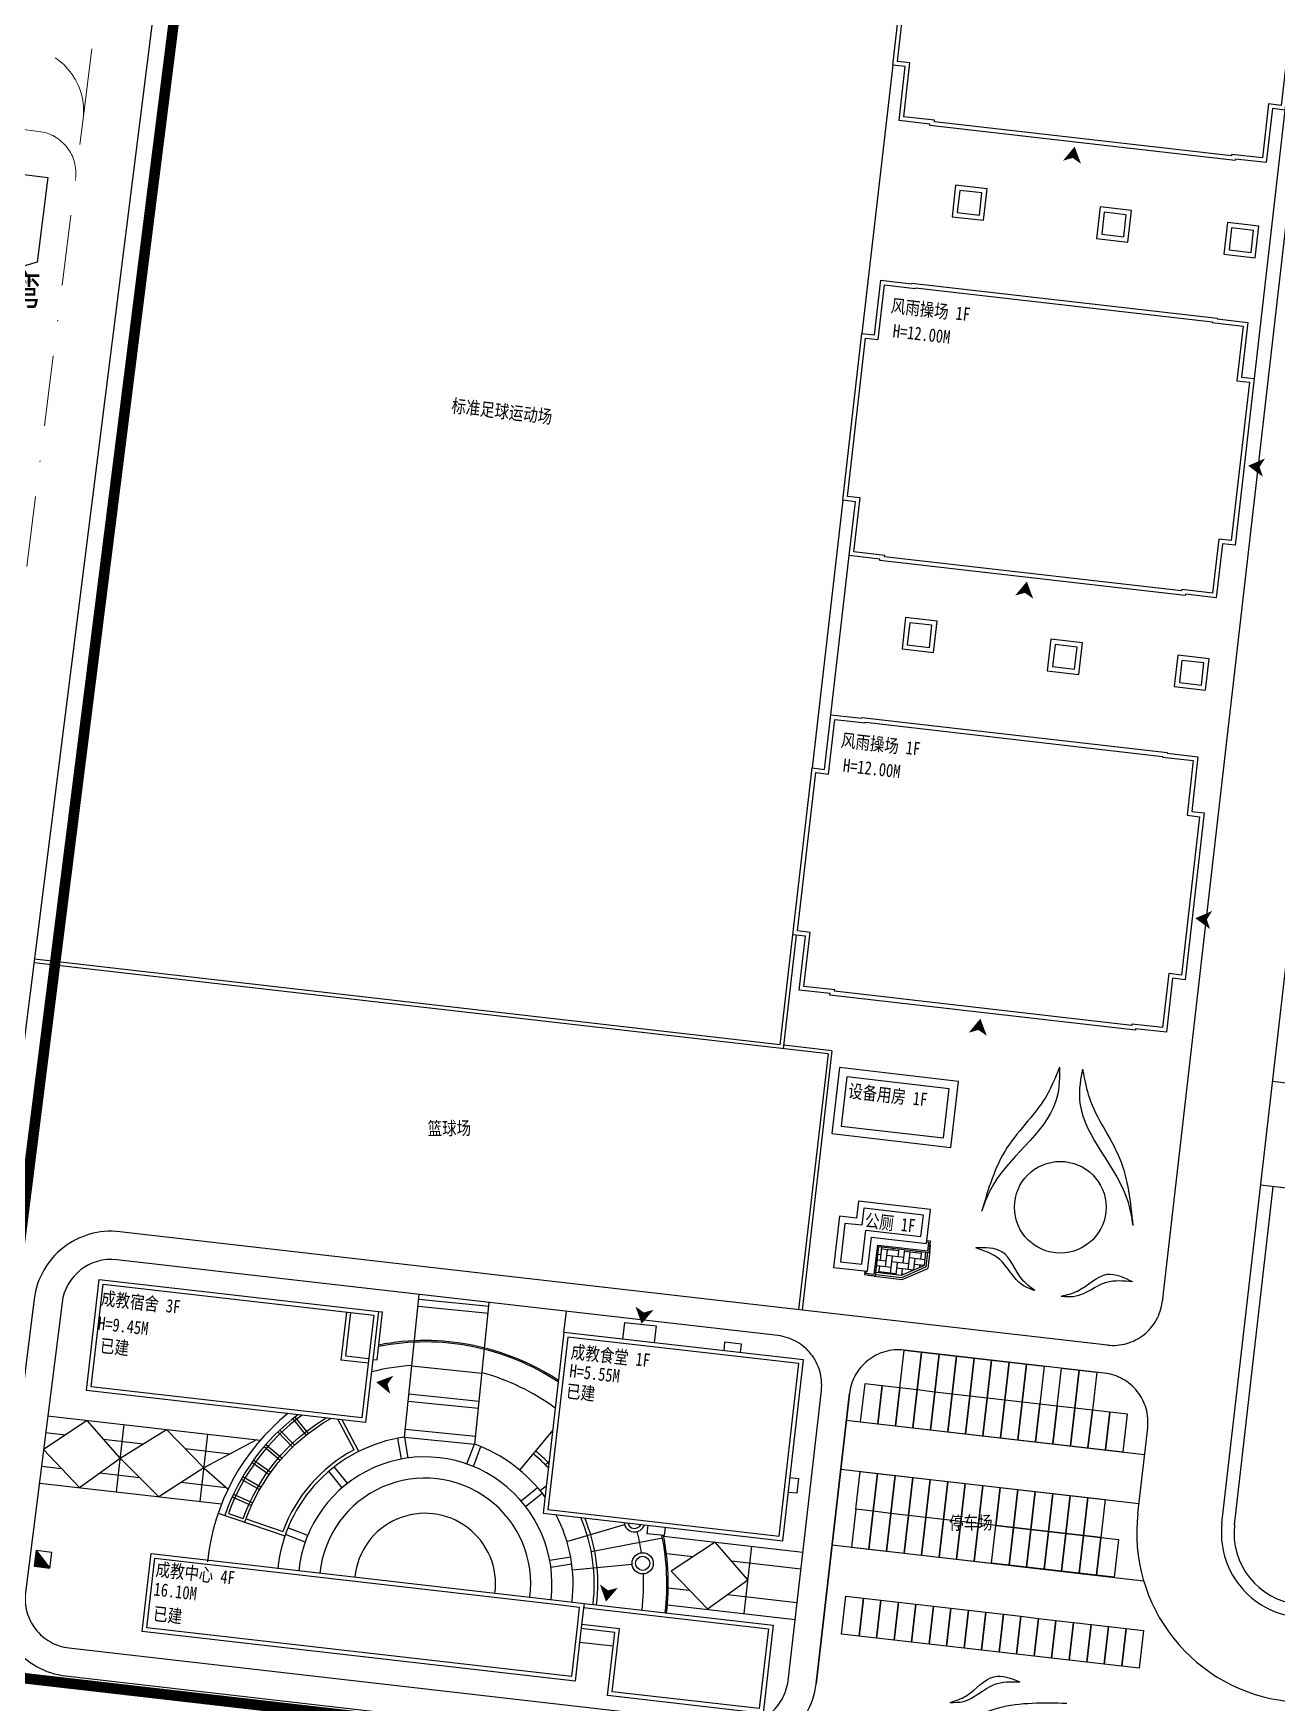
# Model space of a CAD drawing. Extents: x -534 to 560, y 572 to 1344.
# Drawn here: x -305.1 to -128.8, y 829.7 to 1066.3 of the extents above; entities that cross this region are included whole.
import ezdxf

# ---------------------------------------------------------------- set-up
doc = ezdxf.new("R2010")
doc.units = 0
doc.header["$LTSCALE"] = 1000
doc.header["$MEASUREMENT"] = 0
for name, pattern in [('DASHDOT2', [0.5, 0.25, -0.125, 0, -0.125]), ('DIVIDE', [1.25, 0.5, -0.25, 0, -0.25, 0, -0.25]), ('DOT', [0.25, 0, -0.25]), ('X5', [3, 2, -1])]:
    doc.linetypes.add(name, pattern=pattern)
for name, color, linetype in [('0-road', 33, 'Continuous'), ('0-场地', 5, 'Continuous'), ('003规划景观', 90, 'Continuous'), ('DLSS', 8, 'Continuous'), ('JZ', 2, 'Continuous'), ('PUB_TEXT', 7, 'Continuous'), ('WALL', 2, 'Continuous'), ('停车位', 8, 'Continuous'), ('台阶', 33, 'Continuous'), ('小品', 1, 'Continuous'), ('广场', 7, 'Continuous'), ('建筑轮廓', 2, 'Continuous'), ('用地红线', 1, 'DIVIDE'), ('看线', 92, 'Continuous'), ('车行道', 5, 'Continuous'), ('铺地', 25, 'Continuous')]:
    doc.layers.add(name, color=color, linetype=linetype)
doc.layers.add('粗实线', color=7, linetype='Continuous', lineweight=30)
doc.layers.add('道路红线', color=1, linetype='Continuous', lineweight=0)
doc.styles.add('HT', font='simhei.ttf', dxfattribs={"width": 0.8})

# ---------------------------------------------------------------- blocks, each defined once
blk = doc.blocks.new('行驶方向-小型车')
at = {"layer": '粗实线'}
blk.add_hatch(color=1, dxfattribs=at).paths.add_polyline_path([(0, 0), (-1936, 750), (-1936, 150), (-6936, 150), (-6936, -150), (-1936, -150), (-1936, -750)])
at = {"color": 1, "linetype": 'DOT', "lineweight": 5}
for p, q in [((-6936, -150), (-6936, 150)), ((-6936, 150), (-1936, 150)), ((-1936, 750), (-1936, 150)), ((-1936, 750), (0, 0)), ((-1936, -750), (0, 0)), ((-6936, -150), (-1936, -150)), ((-1936, -150), (-1936, -750))]:
    blk.add_line(p, q, dxfattribs=at)

msp = doc.modelspace()

# ---------------------------------------------------------------- hatches: boundary and pattern name
at = {"layer": '0-场地'}
for points in [[(-157.691, 1048.678), (-159.075, 1048.291), (-157.413, 1050.287), (-156.515, 1047.85)], [(-131.187, 1004.85), (-130.424, 1006.069), (-132.81, 1005.041), (-130.726, 1003.488)], [(-164.473, 987.02), (-165.858, 986.633), (-164.195, 988.63), (-163.297, 986.192)], [(-138.669, 940.704), (-137.905, 941.923), (-140.291, 940.894), (-138.208, 939.342)], [(-171.058, 925.053), (-172.442, 924.666), (-170.78, 926.663), (-169.882, 924.225)], [(-218.53, 884.998), (-219.693, 885.844), (-218.831, 883.393), (-217.139, 885.364)], [(-254.862, 874.845), (-254.036, 876.023), (-256.472, 875.119), (-254.472, 873.461)], [(-223.584, 845.597), (-224.747, 846.443), (-223.885, 843.991), (-222.193, 845.963)]]:
    msp.add_hatch(color=256, dxfattribs=at).paths.add_polyline_path(points)
at = {"layer": '看线'}
msp.add_hatch(color=256, dxfattribs=at).paths.add_polyline_path([(-305.001, 849.029), (-302.771, 848.727), (-304.698, 851.258)])

# ---------------------------------------------------------------- linework, layer by layer
at = {"color": 253}
msp.add_line((-229.84, 882.174), (-229.498, 885.154), dxfattribs=at)
at = {"color": 64}
for points in [[(-125.438, 951.773), (-118.363, 950.961), (-122.272, 916.911), (-129.347, 917.723)], [(-112.684, 900.917), (-131.035, 903.024)]]:
    msp.add_lwpolyline(points, dxfattribs=at)
for points, knots in [([(-175.063, 829.714), (-174.304, 829.957), (-172.003, 830.696), (-169.392, 834.236), (-166.453, 833.126), (-165.179, 832.645)], [0, 0, 0, 0, 2.3907059, 7.2530787, 10.9773816, 10.9773816, 10.9773816, 10.9773816]), ([(-175.063, 829.714), (-174.418, 829.712), (-172.093, 829.705), (-169.417, 832.695), (-166.448, 832.66), (-165.179, 832.645)], [0, 0, 0, 0, 1.8932102, 6.8322523, 10.5222716, 10.5222716, 10.5222716, 10.5222716]), ([(-181.393, 825.313), (-179.555, 825.454), (-175.225, 825.764), (-168.398, 829.855), (-161.827, 829.691), (-158.527, 829.609)], [2.4148503, 2.4148503, 2.4148503, 2.4148503, 7.8768074, 23.5428023, 39.3414227, 39.3414227, 39.3414227, 39.3414227])]:
    msp.add_open_spline(points, degree=3, knots=knots, dxfattribs=at)
at = {"layer": '0-road', "linetype": 'Continuous', "ltscale": 5}
for p, q in [((-190.304, 1000.15), (-194.661, 962.2)), ((-191.976, 969.737), (-189.394, 992.295)), ((-199.168, 922.939), (-197.375, 938.555)), ((-198.728, 922.385), (-196.878, 938.498)), ((-199.168, 922.939), (-304.932, 935.081)), ((-192.396, 921.658), (-304.995, 934.585)), ((-191.842, 922.098), (-198.671, 922.882)), ((-192.396, 921.658), (-196.558, 885.399)), ((-191.842, 922.098), (-196.061, 885.342))]:
    msp.add_line(p, q, dxfattribs=at)
for points in [[(-183.222, 1061.845), (-187.59, 1023.795)], [(-190.304, 1000.15), (-194.661, 962.2)]]:
    msp.add_lwpolyline(points, dxfattribs=at)
at = {"layer": '0-road', "color": 7}
msp.add_lwpolyline([(-127.587, 1055.458), (-131.955, 1017.408)], dxfattribs=at)
at = {"layer": '0-场地'}
msp.add_lwpolyline([(-313.353, 1033.986, 0.6652559), (-328.03, 1035.516, -0.6700751), (-334.465, 1036.231, 0.5988466), (-348.254, 1039.201), (-346.715, 1051.403), (-303.061, 1045.9), (-304.573, 1033.904), (-312.638, 1031.543), (-313.353, 1033.986)], format="xyb", dxfattribs=at)
at = {"layer": '003规划景观', "linetype": 'Continuous'}
msp.add_circle((-159.454, 899.912), 6.5, dxfattribs=at)
for points, knots in [([(-159.559, 919.776), (-159.52, 917.644), (-160.21, 911.045), (-168.143, 906.359), (-170.24, 900.355), (-170.608, 899.301)], [2.3695616, 2.3695616, 2.3695616, 2.3695616, 9.0706113, 34.4975489, 39.9122032, 39.9122032, 39.9122032, 39.9122032]), ([(-159.559, 919.776), (-160.252, 918.068), (-161.864, 914.038), (-167.839, 908.779), (-169.683, 902.469), (-170.608, 899.301)], [2.4148503, 2.4148503, 2.4148503, 2.4148503, 7.8768074, 23.5428023, 39.3414227, 39.3414227, 39.3414227, 39.3414227]), ([(-156.308, 919.478), (-156.735, 917.389), (-157.258, 910.774), (-150.311, 904.722), (-149.342, 898.436), (-149.172, 897.333)], [2.3695616, 2.3695616, 2.3695616, 2.3695616, 9.0706113, 34.4975489, 39.9122032, 39.9122032, 39.9122032, 39.9122032]), ([(-156.308, 919.478), (-155.937, 917.672), (-155.086, 913.415), (-150.169, 907.156), (-149.505, 900.616), (-149.172, 897.333)], [2.4148503, 2.4148503, 2.4148503, 2.4148503, 7.8768074, 23.5428023, 39.3414227, 39.3414227, 39.3414227, 39.3414227]), ([(-163.064, 888.097), (-163.699, 888.578), (-165.625, 890.038), (-166.914, 894.244), (-170.055, 894.171), (-171.417, 894.139)], [0, 0, 0, 0, 2.3907059, 7.2530787, 10.9773816, 10.9773816, 10.9773816, 10.9773816]), ([(-163.064, 888.097), (-163.672, 888.309), (-165.868, 889.073), (-167.402, 892.781), (-170.214, 893.733), (-171.417, 894.139)], [0, 0, 0, 0, 1.8932102, 6.8322523, 10.5222716, 10.5222716, 10.5222716, 10.5222716]), ([(-159.307, 887.322), (-158.53, 887.498), (-156.173, 888.032), (-153.262, 891.33), (-150.432, 889.967), (-149.204, 889.376)], [0, 0, 0, 0, 2.3907059, 7.2530787, 10.9773816, 10.9773816, 10.9773816, 10.9773816]), ([(-159.307, 887.322), (-158.666, 887.263), (-156.35, 887.053), (-153.422, 889.797), (-150.468, 889.502), (-149.204, 889.376)], [0, 0, 0, 0, 1.8932102, 6.8322523, 10.5222716, 10.5222716, 10.5222716, 10.5222716])]:
    msp.add_open_spline(points, degree=3, knots=knots, dxfattribs=at)
at = {"layer": 'DLSS', "color": 41, "linetype": 'X5'}
for p, q in [((-152.76, 880.371), (-292.823, 896.45)), ((-304.991, 886.898), (-310.177, 845.781)), ((-194.092, 832.331), (-189.366, 873.501)), ((-189.799, 869.726), (-147.494, 864.869)), ((-190.597, 862.771), (-148.292, 857.915)), ((-191.829, 852.042), (-147.636, 846.969)), ((-300.518, 833.477), (-206.275, 822.658)), ((-300.518, 833.477), (-206.275, 822.658))]:
    msp.add_line(p, q, dxfattribs=at)
at = {"layer": 'DLSS', "color": 41, "linetype": 'Continuous', "flags": 128}
for points in [[(-317.613, 834.433), (278.348, 766.017), (323.892, 1126.526), (324.743, 1133.618), (-188.72, 1238.214), (-407.322, 1282.834), (-445.889, 849.159), (-333.659, 836.275)], [(-320.113, 814.588), (-287.109, 1076.545)]]:
    msp.add_lwpolyline(points, dxfattribs=at)
at = {"layer": 'DLSS', "color": 41, "linetype": 'X5'}
for points in [[(165.052, 1063.57), (-108.992, 1095.03, 0.4142136), (-122.283, 1084.477), (-145.007, 886.527, -0.4142136), (-152.76, 880.371), (-292.823, 896.45, 0.4109489), (-304.991, 886.898), (-310.177, 845.781, 0.4174858), (-300.518, 833.477), (-206.275, 822.658)], [(-136.534, 855.116), (-122.894, 973.935, -0.4142136), (-115.141, 980.091), (-1.885, 967.089, -0.4142136), (4.271, 959.337), (-9.37, 840.517)], [(-148.456, 856.484), (-147.06, 868.644, 0.4142136), (-153.216, 876.397), (-181.613, 879.657, 0.4142136), (-189.366, 873.501), (-194.092, 832.331)]]:
    msp.add_lwpolyline(points, format="xyb", dxfattribs=at)
msp.add_lwpolyline([(-199.495, 881.71), (-293.279, 892.476, 0.4109489), (-301.022, 886.398), (-306.208, 845.281, 0.4174858), (-300.061, 837.451), (-205.818, 826.632, 0.4142136), (-198.066, 832.788), (-193.339, 873.957, 0.4142136)], format="xyb", close=True, dxfattribs=at)
for centre, radius, start, end in [((-124.613, 853.747), 24, 173.45116, 263.45116), ((-124.613, 853.747), 12, 173.45116, 263.45116), ((-299.263, 844.405), 11, 172.81179, 263.45116), ((-205.02, 833.586), 11, 263.45116, 353.45116)]:
    msp.add_arc(centre, radius, start, end, dxfattribs=at)
at = {"layer": 'JZ', "linetype": 'Continuous'}
msp.add_line((-186.369, 894.467, -1400.702), (-186.362, 894.467, -1400.702), dxfattribs=at)
at = {"layer": 'JZ', "elevation": -1400.702, "flags": 128}
msp.add_lwpolyline([(-178.865, 898.8), (-187.3, 899.768), (-187.577, 897.354), (-189.991, 897.631), (-190.617, 892.177), (-187.577, 891.828), (-187.023, 896.656), (-179.214, 895.76)], close=True, dxfattribs=at)
for points in [[(-187.183, 890.877), (-187.24, 890.38), (-185.651, 890.198), (-185.176, 894.331), (-178.063, 893.514), (-177.881, 895.104), (-178.377, 895.161)], [(-186.985, 890.854), (-187.019, 890.556), (-185.827, 890.419), (-185.352, 894.552), (-178.239, 893.736), (-178.102, 894.928), (-178.4, 894.962)]]:
    msp.add_lwpolyline(points, dxfattribs=at)
at = {"layer": 'WALL', "ltscale": 10}
for p, q in [((-296.887, 874.472), (-295.217, 889.017)), ((-295.217, 889.017), (-256.829, 884.61)), ((-261.424, 878.252), (-260.644, 885.048)), ((-260.76, 878.78), (-260.048, 884.979)), ((-256.829, 884.61), (-258.499, 870.065)), ((-229.315, 881.508), (-232.12, 857.069)), ((-196.53, 877.744), (-229.315, 881.508)), ((-257.609, 877.814), (-261.424, 878.252)), ((-257.541, 878.41), (-260.76, 878.78)), ((-199.336, 853.305), (-196.53, 877.744)), ((-258.499, 870.065), (-296.887, 874.472)), ((-197.782, 861.582), (-196.589, 861.445)), ((-196.589, 861.445), (-196.829, 859.359)), ((-196.829, 859.359), (-198.021, 859.495)), ((-232.12, 857.069), (-199.336, 853.305)), ((-288.999, 840.309), (-287.87, 850.144)), ((-287.87, 850.144), (-230.646, 843.575)), ((-230.646, 843.575), (-227.666, 843.233)), ((-227.666, 843.233), (-227.939, 840.849)), ((-227.001, 843.761), (-227.343, 840.78)), ((-227.07, 843.164), (-200.842, 840.154)), ((-228.795, 833.398), (-288.999, 840.309)), ((-227.939, 840.849), (-228.795, 833.398)), ((-221.979, 840.164), (-227.343, 840.78)), ((-223.005, 831.223), (-221.979, 840.164)), ((-200.842, 840.154), (-202.142, 828.828)), ((-227.632, 838.267), (-222.863, 837.72)), ((-202.142, 828.828), (-223.005, 831.223))]:
    msp.add_line(p, q, dxfattribs=at)
at = {"layer": 'WALL', "color": 6, "ltscale": 10}
for p, q in [((-256.165, 885.137), (-255.569, 885.069)), ((-256.349, 878.274), (-255.569, 885.069)), ((-221.497, 881.215), (-221.223, 883.599)), ((-221.223, 883.599), (-216.753, 883.086)), ((-216.753, 883.086), (-217.027, 880.701)), ((-207.054, 880.764), (-207.191, 879.572)), ((-204.67, 880.491), (-207.054, 880.764)), ((-204.807, 879.299), (-204.67, 880.491)), ((-256.945, 878.342), (-256.349, 878.274))]:
    msp.add_line(p, q, dxfattribs=at)
at = {"layer": 'WALL', "ltscale": 10}
for points in [[(-184.378, 1030.669), (-180.013, 1030.173), (-180.002, 1030.272), (-137.878, 1025.436), (-137.89, 1025.337), (-133.518, 1024.835), (-134.408, 1017.086), (-132.62, 1016.881), (-135.197, 994.428), (-136.985, 994.633), (-137.864, 986.984), (-142.235, 987.485), (-142.258, 987.287), (-184.381, 992.123), (-184.358, 992.321), (-188.73, 992.823), (-187.851, 1000.473), (-189.64, 1000.678), (-187.062, 1023.131), (-185.274, 1022.925)], [(-191.449, 969.074), (-187.084, 968.578), (-187.073, 968.676), (-144.949, 963.841), (-144.961, 963.741), (-140.589, 963.24), (-141.479, 955.491), (-139.691, 955.285), (-142.268, 932.833), (-144.057, 933.038), (-144.935, 925.388), (-149.306, 925.89), (-149.329, 925.691), (-191.452, 930.527), (-191.429, 930.726), (-195.801, 931.228), (-194.922, 938.877), (-196.711, 939.083), (-194.133, 961.535), (-192.345, 961.33)]]:
    msp.add_lwpolyline(points, close=True, dxfattribs=at)
at = {"layer": 'WALL', "color": 8, "ltscale": 10}
msp.add_lwpolyline([(-190.519, 911.428), (-176.017, 909.739), (-175.207, 916.692), (-189.709, 918.381)], close=True, dxfattribs=at)
at = {"layer": '停车位', "color": 8}
for points in [[(-182.229, 874.292), (-181.613, 879.657), (-179.129, 879.372), (-179.745, 874.007)], [(-179.745, 874.007), (-179.129, 879.372), (-176.645, 879.087), (-177.261, 873.722)], [(-177.261, 873.722), (-176.645, 879.087), (-174.162, 878.802), (-174.778, 873.437)], [(-174.778, 873.437), (-174.162, 878.802), (-171.678, 878.516), (-172.294, 873.152)], [(-172.294, 873.152), (-171.678, 878.516), (-169.194, 878.231), (-169.81, 872.867)], [(-169.81, 872.867), (-169.194, 878.231), (-166.711, 877.946), (-167.327, 872.581)], [(-167.327, 872.581), (-166.711, 877.946), (-164.227, 877.661), (-164.843, 872.296)], [(-164.843, 872.296), (-164.227, 877.661), (-161.743, 877.376), (-162.359, 872.011)], [(-159.876, 871.726), (-159.26, 877.091), (-156.776, 876.806), (-157.392, 871.441)], [(-157.392, 871.441), (-156.776, 876.806), (-154.292, 876.521), (-154.908, 871.156)], [(-187.196, 874.862), (-187.812, 869.498), (-185.328, 869.213), (-184.712, 874.577)], [(-184.712, 874.577), (-185.328, 869.213), (-182.845, 868.927), (-182.229, 874.292)], [(-182.229, 874.292), (-182.845, 868.927), (-180.361, 868.642), (-179.745, 874.007)], [(-179.745, 874.007), (-180.361, 868.642), (-177.877, 868.357), (-177.261, 873.722)], [(-177.261, 873.722), (-177.877, 868.357), (-175.394, 868.072), (-174.778, 873.437)], [(-174.778, 873.437), (-175.394, 868.072), (-172.91, 867.787), (-172.294, 873.152)], [(-172.294, 873.152), (-172.91, 867.787), (-170.426, 867.502), (-169.81, 872.867)], [(-169.81, 872.867), (-170.426, 867.502), (-167.942, 867.217), (-167.327, 872.581)], [(-167.327, 872.581), (-167.942, 867.217), (-165.459, 866.932), (-164.843, 872.296)], [(-164.843, 872.296), (-165.459, 866.932), (-162.975, 866.646), (-162.359, 872.011)], [(-162.359, 872.011), (-162.975, 866.646), (-160.491, 866.361), (-159.876, 871.726)], [(-159.876, 871.726), (-160.491, 866.361), (-158.008, 866.076), (-157.392, 871.441)], [(-157.392, 871.441), (-158.008, 866.076), (-155.524, 865.791), (-154.908, 871.156)], [(-154.908, 871.156), (-155.524, 865.791), (-153.04, 865.506), (-152.424, 870.871)], [(-152.424, 870.871), (-153.04, 865.506), (-150.557, 865.221), (-149.941, 870.586)], [(-188.453, 857.09), (-187.837, 862.455), (-185.353, 862.169), (-185.969, 856.805)], [(-185.969, 856.805), (-185.353, 862.169), (-182.87, 861.884), (-183.485, 856.52)], [(-183.485, 856.52), (-182.87, 861.884), (-180.386, 861.599), (-181.002, 856.234)], [(-181.002, 856.234), (-180.386, 861.599), (-177.902, 861.314), (-178.518, 855.949)], [(-178.518, 855.949), (-177.902, 861.314), (-175.418, 861.029), (-176.034, 855.664)], [(-176.034, 855.664), (-175.418, 861.029), (-172.935, 860.744), (-173.551, 855.379)], [(-173.551, 855.379), (-172.935, 860.744), (-170.451, 860.459), (-171.067, 855.094)], [(-171.067, 855.094), (-170.451, 860.459), (-167.967, 860.174), (-168.583, 854.809)], [(-168.583, 854.809), (-167.967, 860.174), (-165.484, 859.888), (-166.1, 854.524)], [(-166.1, 854.524), (-165.484, 859.888), (-163, 859.603), (-163.616, 854.239)], [(-163.616, 854.239), (-163, 859.603), (-160.516, 859.318), (-161.132, 853.953)], [(-161.132, 853.953), (-160.516, 859.318), (-158.033, 859.033), (-158.649, 853.668)], [(-188.453, 857.09), (-189.069, 851.725), (-186.585, 851.44), (-185.969, 856.805)], [(-185.969, 856.805), (-186.585, 851.44), (-184.101, 851.155), (-183.485, 856.52)], [(-158.649, 853.668), (-158.033, 859.033), (-155.549, 858.748), (-156.165, 853.383)], [(-156.165, 853.383), (-155.549, 858.748), (-153.065, 858.463), (-153.681, 853.098)], [(-183.485, 856.52), (-184.101, 851.155), (-181.618, 850.87), (-181.002, 856.234)], [(-181.002, 856.234), (-181.618, 850.87), (-179.134, 850.585), (-178.518, 855.949)], [(-178.518, 855.949), (-179.134, 850.585), (-176.65, 850.299), (-176.034, 855.664)], [(-176.034, 855.664), (-176.65, 850.299), (-174.167, 850.014), (-173.551, 855.379)], [(-173.551, 855.379), (-174.167, 850.014), (-171.683, 849.729), (-171.067, 855.094)], [(-171.067, 855.094), (-171.683, 849.729), (-169.199, 849.444), (-168.583, 854.809)], [(-169.199, 849.444), (-168.583, 854.809), (-166.1, 854.524), (-166.715, 849.159)], [(-166.715, 849.159), (-166.1, 854.524), (-163.616, 854.239), (-164.232, 848.874)], [(-164.232, 848.874), (-163.616, 854.239), (-161.132, 853.953), (-161.748, 848.589)], [(-161.748, 848.589), (-161.132, 853.953), (-158.649, 853.668), (-159.264, 848.304)], [(-159.264, 848.304), (-158.649, 853.668), (-156.165, 853.383), (-156.781, 848.018)], [(-156.781, 848.018), (-156.165, 853.383), (-153.681, 853.098), (-154.297, 847.733)], [(-154.297, 847.733), (-153.681, 853.098), (-151.197, 852.813), (-151.813, 847.448)], [(-190.483, 839.406), (-189.867, 844.771), (-187.383, 844.486), (-187.999, 839.121)], [(-187.999, 839.121), (-187.383, 844.486), (-184.9, 844.2), (-185.516, 838.836)], [(-185.516, 838.836), (-184.9, 844.2), (-182.416, 843.915), (-183.032, 838.551)], [(-183.032, 838.551), (-182.416, 843.915), (-179.932, 843.63), (-180.548, 838.265)], [(-180.548, 838.265), (-179.932, 843.63), (-177.449, 843.345), (-178.064, 837.98)], [(-178.064, 837.98), (-177.449, 843.345), (-174.965, 843.06), (-175.581, 837.695)], [(-175.581, 837.695), (-174.965, 843.06), (-172.481, 842.775), (-173.097, 837.41)], [(-173.097, 837.41), (-172.481, 842.775), (-169.998, 842.49), (-170.613, 837.125)], [(-170.613, 837.125), (-169.998, 842.49), (-167.514, 842.205), (-168.13, 836.84)], [(-168.13, 836.84), (-167.514, 842.205), (-165.03, 841.919), (-165.646, 836.555)], [(-165.646, 836.555), (-165.03, 841.919), (-162.546, 841.634), (-163.162, 836.27)], [(-163.162, 836.27), (-162.546, 841.634), (-160.063, 841.349), (-160.679, 835.984)], [(-160.679, 835.984), (-160.063, 841.349), (-157.579, 841.064), (-158.195, 835.699)], [(-158.195, 835.699), (-157.579, 841.064), (-155.095, 840.779), (-155.711, 835.414)], [(-155.711, 835.414), (-155.095, 840.779), (-152.612, 840.494), (-153.228, 835.129)], [(-153.228, 835.129), (-152.612, 840.494), (-150.128, 840.209), (-150.744, 834.844)], [(-150.744, 834.844), (-150.128, 840.209), (-147.644, 839.924), (-148.26, 834.559)]]:
    msp.add_lwpolyline(points, close=True, dxfattribs=at)
at = {"layer": '台阶', "linetype": 'Continuous', "ltscale": 5}
for p, q in [((-177.838, 894.595, -1400.702), (-177.938, 894.607, -1400.702)), ((-177.861, 894.397, -1400.702), (-177.96, 894.408, -1400.702)), ((-186.755, 890.224, -1400.702), (-186.744, 890.323, -1400.702)), ((-186.556, 890.201, -1400.702), (-186.545, 890.3, -1400.702))]:
    msp.add_line(p, q, dxfattribs=at)
at = {"layer": '小品', "color": 8}
for points in [[(-174.806, 1040.347), (-170.335, 1039.833), (-169.822, 1044.304), (-174.292, 1044.817)], [(-174.058, 1040.94), (-170.929, 1040.581), (-170.569, 1043.71), (-173.699, 1044.07)], [(-154.329, 1037.263), (-149.858, 1036.75), (-149.345, 1041.221), (-153.816, 1041.734)], [(-153.581, 1037.857), (-150.452, 1037.498), (-150.093, 1040.627), (-153.222, 1040.987)], [(-136.273, 1035.036), (-131.802, 1034.523), (-131.289, 1038.993), (-135.76, 1039.507)], [(-135.525, 1035.63), (-132.396, 1035.27), (-132.037, 1038.4), (-135.166, 1038.759)], [(-181.901, 979.06), (-177.43, 978.546), (-176.917, 983.017), (-181.388, 983.53)], [(-181.153, 979.653), (-178.024, 979.294), (-177.665, 982.423), (-180.794, 982.783)], [(-161.302, 975.966), (-156.832, 975.453), (-156.319, 979.923), (-160.789, 980.437)], [(-160.555, 976.56), (-157.425, 976.2), (-157.066, 979.33), (-160.196, 979.689)], [(-143.312, 973.719), (-138.841, 973.206), (-138.328, 977.677), (-142.799, 978.19)], [(-142.564, 974.313), (-139.435, 973.954), (-139.076, 977.083), (-142.205, 977.442)]]:
    msp.add_lwpolyline(points, close=True, dxfattribs=at)
at = {"layer": '小品'}
for points in [[(-174.806, 1040.347), (-170.335, 1039.833), (-169.822, 1044.304), (-174.292, 1044.817)], [(-174.058, 1040.94), (-170.929, 1040.581), (-170.569, 1043.71), (-173.699, 1044.07)], [(-154.329, 1037.263), (-149.858, 1036.75), (-149.345, 1041.221), (-153.816, 1041.734)], [(-153.581, 1037.857), (-150.452, 1037.498), (-150.093, 1040.627), (-153.222, 1040.987)], [(-136.273, 1035.036), (-131.802, 1034.523), (-131.289, 1038.993), (-135.76, 1039.507)], [(-135.525, 1035.63), (-132.396, 1035.27), (-132.037, 1038.4), (-135.166, 1038.759)], [(-181.901, 979.06), (-177.43, 978.546), (-176.917, 983.017), (-181.388, 983.53)], [(-181.153, 979.653), (-178.024, 979.294), (-177.665, 982.423), (-180.794, 982.783)], [(-161.302, 975.966), (-156.832, 975.453), (-156.319, 979.923), (-160.789, 980.437)], [(-160.555, 976.56), (-157.425, 976.2), (-157.066, 979.33), (-160.196, 979.689)], [(-143.312, 973.719), (-138.841, 973.206), (-138.328, 977.677), (-142.799, 978.19)], [(-142.564, 974.313), (-139.435, 973.954), (-139.076, 977.083), (-142.205, 977.442)]]:
    msp.add_lwpolyline(points, close=True, dxfattribs=at)
at = {"layer": '广场', "color": 4, "ltscale": 10}
for p, q in [((-230.737, 869.104), (-230.665, 869.191)), ((-230.737, 869.104), (-230.665, 869.191)), ((-230.967, 856.316), (-230.94, 856.33))]:
    msp.add_line(p, q, dxfattribs=at)
at = {"layer": '建筑轮廓', "color": 2}
for p, q in [((-188.092, 900.765, -1400.702), (-188.369, 898.351, -1400.702)), ((-177.869, 899.591, -1400.702), (-188.092, 900.765, -1400.702)), ((-178.423, 894.763, -1400.702), (-177.869, 899.591, -1400.702)), ((-190.783, 898.628, -1400.702), (-191.614, 891.386, -1400.702)), ((-188.369, 898.351, -1400.702), (-190.783, 898.628, -1400.702)), ((-186.786, 890.831, -1400.702), (-186.232, 895.66, -1400.702)), ((-186.232, 895.66, -1400.702), (-178.423, 894.763, -1400.702)), ((-191.614, 891.386, -1400.702), (-186.786, 890.831, -1400.702)), ((-297.551, 873.944), (-295.745, 889.681)), ((-295.745, 889.681), (-256.165, 885.137)), ((-256.165, 885.137), (-257.971, 869.401)), ((-229.842, 882.173), (-232.785, 856.541)), ((-195.865, 878.272), (-229.842, 882.173)), ((-198.808, 852.64), (-195.865, 878.272)), ((-257.971, 869.401), (-297.551, 873.944)), ((-232.785, 856.541), (-198.808, 852.64)), ((-289.664, 839.781), (-288.398, 850.809)), ((-288.398, 850.809), (-230.578, 844.171)), ((-230.578, 844.171), (-227.001, 843.761)), ((-227.001, 843.761), (-200.177, 840.681)), ((-227.343, 840.78), (-228.267, 832.733)), ((-222.643, 839.637), (-227.412, 840.184)), ((-200.177, 840.681), (-201.614, 828.163)), ((-228.267, 832.733), (-289.664, 839.781)), ((-223.67, 830.695), (-222.643, 839.637)), ((-228.267, 832.733), (-228.267, 832.733)), ((-201.614, 828.163), (-223.67, 830.695))]:
    msp.add_line(p, q, dxfattribs=at)
for points in [[(-177.823, 1093.027), (-173.458, 1092.531), (-173.447, 1092.631), (-130.131, 1087.658), (-130.143, 1087.559), (-125.771, 1087.057), (-126.661, 1079.308), (-124.873, 1079.103), (-127.587, 1055.458), (-129.375, 1055.663), (-130.254, 1048.013), (-134.625, 1048.515), (-134.648, 1048.317), (-177.963, 1053.289), (-177.94, 1053.488), (-182.312, 1053.99), (-181.433, 1061.639), (-183.222, 1061.845), (-180.507, 1085.489), (-178.719, 1085.284)], [(-177.296, 1092.364), (-172.93, 1091.868), (-172.919, 1091.966), (-130.796, 1087.131), (-130.807, 1087.031), (-126.436, 1086.529), (-127.325, 1078.78), (-125.537, 1078.575), (-128.115, 1056.122), (-129.903, 1056.328), (-130.781, 1048.678), (-135.152, 1049.18), (-135.175, 1048.981), (-177.299, 1053.817), (-177.276, 1054.016), (-181.647, 1054.517), (-180.769, 1062.167), (-182.557, 1062.372), (-179.98, 1084.825), (-178.192, 1084.62)], [(-184.905, 1031.333), (-180.541, 1030.837), (-180.529, 1030.936), (-137.214, 1025.964), (-137.225, 1025.865), (-132.854, 1025.363), (-133.743, 1017.614), (-131.955, 1017.408), (-134.67, 993.764), (-136.458, 993.969), (-137.336, 986.319), (-141.707, 986.821), (-141.73, 986.622), (-185.046, 991.595), (-185.023, 991.794), (-189.394, 992.295), (-188.516, 999.945), (-190.304, 1000.15), (-187.59, 1023.795), (-185.801, 1023.59)], [(-191.976, 969.737), (-187.612, 969.242), (-187.6, 969.341), (-144.285, 964.368), (-144.296, 964.269), (-139.925, 963.767), (-140.814, 956.018), (-139.026, 955.813), (-141.741, 932.168), (-143.529, 932.373), (-144.407, 924.724), (-148.778, 925.226), (-148.801, 925.027), (-192.117, 929.999), (-192.094, 930.198), (-196.465, 930.7), (-195.587, 938.35), (-197.375, 938.555), (-194.661, 962.2), (-192.873, 961.994)], [(-191.85, 910.375), (-174.964, 908.408), (-173.876, 917.745), (-190.762, 919.712)]]:
    msp.add_lwpolyline(points, close=True, dxfattribs=at)
at = {"layer": '用地红线', "color": 1, "linetype": 'DIVIDE', "ltscale": 0.03, "const_width": 1.5}
msp.add_lwpolyline([(324.743, 1133.618), (-188.72, 1238.214), (-407.322, 1282.834), (-445.889, 849.159), (278.348, 766.017), (323.892, 1126.526), (324.743, 1133.618), (324.743, 1133.618), (324.743, 1133.618)], close=True, dxfattribs=at)
at = {"layer": '用地红线', "color": 5, "linetype": 'DIVIDE', "ltscale": 0.02, "const_width": 1.5}
msp.add_lwpolyline([(-407.322, 1282.834), (-261.825, 1253.136), (-314.674, 834.095), (-445.889, 849.159)], close=True, dxfattribs=at)
at = {"layer": '看线'}
msp.add_line((-304.698, 851.258), (-302.771, 848.727), dxfattribs=at)
msp.add_lwpolyline([(-305.001, 849.029), (-302.771, 848.727), (-302.469, 850.956), (-304.698, 851.258)], close=True, dxfattribs=at)
at = {"layer": '车行道', "color": 95}
msp.add_lwpolyline([(-134.746, 854.91), (-129.246, 902.818)], dxfattribs=at)
msp.add_arc((-124.613, 853.747), 10.2, 173.45118, 263.45116, dxfattribs=at)
at = {"layer": '道路红线', "linetype": 'DASHDOT2', "ltscale": 0.04}
for points in [[(-298.035, 1054.235), (-293.763, 1088.125)], [(-304.309, 1052.445), (-356.029, 1058.965), (-357.829, 1059.192)], [(-313.582, 930.908), (-298.035, 1054.235)]]:
    msp.add_lwpolyline(points, dxfattribs=at)
for points in [[(-298.035, 1054.235, 0.4142136), (-305.839, 1064.29, 0.4142136)], [(-299.106, 1045.742, 0.4142136), (-304.309, 1052.445, 0.4142136)], [(-411.427, 879.93), (-406.701, 921.098, -0.4142136), (-397.287, 928.573), (-326.856, 920.487, 0.4109664), (-313.582, 930.908), (-299.106, 1045.742)]]:
    msp.add_lwpolyline(points, format="xyb", dxfattribs=at)
at = {"layer": '铺地', "linetype": 'Continuous', "ltscale": 5}
for p, q in [((-186.303, 894.985, -1400.702), (-186.309, 894.986, -1400.702)), ((-184.159, 892.284, -1400.702), (-185.395, 892.426, -1400.702)), ((-184.873, 893.185, -1400.702), (-185.302, 893.234, -1400.702)), ((-184.966, 892.377, -1400.702), (-184.747, 894.281, -1400.702)), ((-182.358, 893.714, -1400.702), (-184.781, 893.992, -1400.702)), ((-184.251, 891.477, -1400.702), (-183.973, 893.899, -1400.702)), ((-181.643, 892.814, -1400.702), (-184.066, 893.092, -1400.702)), ((-183.536, 890.577, -1400.702), (-183.258, 892.999, -1400.702)), ((-180.929, 891.914, -1400.702), (-183.351, 892.192, -1400.702)), ((-183.166, 893.807, -1400.702), (-183.132, 894.096, -1400.702)), ((-182.451, 892.906, -1400.702), (-182.325, 894.003, -1400.702)), ((-181.736, 892.006, -1400.702), (-181.517, 893.911, -1400.702)), ((-179.128, 893.343, -1400.702), (-181.551, 893.621, -1400.702)), ((-181.021, 891.106, -1400.702), (-180.743, 893.529, -1400.702)), ((-178.686, 892.474, -1400.702), (-180.836, 892.721, -1400.702)), ((-180.211, 891.035, -1400.702), (-180.028, 892.628, -1400.702)), ((-179.936, 893.436, -1400.702), (-179.902, 893.725, -1400.702)), ((-179.221, 892.536, -1400.702), (-179.095, 893.632, -1400.702)), ((-186.674, 891.755, -1400.702), (-186.68, 891.756, -1400.702)), ((-183.444, 891.384, -1400.702), (-185.488, 891.619, -1400.702)), ((-185.165, 890.645, -1400.702), (-185.059, 891.57, -1400.702)), ((-182.729, 890.484, -1400.702), (-185.151, 890.762, -1400.702)), ((-184.357, 890.553, -1400.702), (-184.344, 890.669, -1400.702)), ((-182.742, 890.367, -1400.702), (-182.544, 892.099, -1400.702)), ((-180.251, 891.018, -1400.702), (-182.636, 891.291, -1400.702)), ((-181.958, 890.277, -1400.702), (-178.78, 891.656, -1400.702)), ((-181.933, 890.288, -1400.702), (-181.829, 891.199, -1400.702)), ((-181.742, 890.371, -1400.702), (-181.921, 890.391, -1400.702)), ((-181.912, 889.97, -1400.702), (-178.501, 891.449, -1400.702)), ((-181.866, 889.663, -1400.702), (-178.223, 891.243, -1400.702)), ((-178.778, 891.667, -1400.702), (-180.121, 891.821, -1400.702)), ((-179.35, 891.408, -1400.702), (-179.314, 891.728, -1400.702))]:
    msp.add_line(p, q, dxfattribs=at)
at = {"layer": '铺地', "linetype": 'Continuous'}
for p, q in [((-177.941, 893.701, -1400.702), (-177.838, 894.595, -1400.702)), ((-178.56, 893.571, -1400.702), (-178.78, 891.656, -1400.702)), ((-178.262, 893.537, -1400.702), (-178.501, 891.449, -1400.702)), ((-177.941, 893.701, -1400.702), (-178.223, 891.243, -1400.702)), ((-185.861, 890.121, -1400.702), (-186.755, 890.224, -1400.702)), ((-185.861, 890.121, -1400.702), (-181.866, 889.663, -1400.702)), ((-185.628, 890.396, -1400.702), (-181.912, 889.97, -1400.702)), ((-185.594, 890.694, -1400.702), (-181.958, 890.277, -1400.702))]:
    msp.add_line(p, q, dxfattribs=at)
at = {"layer": '铺地'}
for p, q in [((-252.449, 867.32), (-250.387, 887.552)), ((-240.559, 884.84), (-250.507, 885.854)), ((-240.457, 885.835), (-250.406, 886.849)), ((-242.5, 866.306), (-240.451, 886.412)), ((-241.476, 876.358), (-251.424, 877.372)), ((-241.882, 872.378), (-251.83, 873.392)), ((-241.983, 871.384), (-251.931, 872.398)), ((-297.441, 869.698), (-303.648, 865.579)), ((-303.1, 870.348), (-272.919, 866.883)), ((-292.793, 864.333), (-297.441, 869.698)), ((-292.246, 869.102), (-293.341, 859.564)), ((-268.311, 869.926), (-266.434, 867.585)), ((-267.999, 870.176), (-266.122, 867.836)), ((-259.613, 865.518), (-261.913, 869.855)), ((-258.934, 865.305), (-261.31, 869.786)), ((-303.374, 867.963), (-300.544, 867.639)), ((-295.117, 867.015), (-289.509, 866.372)), ((-280.393, 867.741), (-281.488, 858.204)), ((-272.104, 866.299), (-269.822, 864.352)), ((-270.43, 868.056), (-268.341, 865.902)), ((-270.143, 868.334), (-268.054, 866.181)), ((-252.907, 864.205), (-253.387, 867.173)), ((-252.449, 867.32), (-242.5, 866.306)), ((-251.92, 864.364), (-252.4, 867.333)), ((-242.389, 867.404), (-252.337, 868.418)), ((-243.615, 863.518), (-242.546, 866.329)), ((-236.104, 862.659), (-231.437, 868.263)), ((-303.648, 865.579), (-298.535, 860.161)), ((-298.535, 860.161), (-292.793, 864.333)), ((-283.582, 865.691), (-277.196, 864.958)), ((-273.865, 864.089), (-271.41, 862.365)), ((-272.364, 865.995), (-270.082, 864.048)), ((-242.68, 863.163), (-241.611, 865.973)), ((-232.457, 863.377), (-231.94, 863.887)), ((-303.922, 863.195), (-301.092, 862.87)), ((-295.664, 862.247), (-290.056, 861.603)), ((-275.41, 861.722), (-272.803, 860.237)), ((-274.095, 863.761), (-271.64, 862.037)), ((-261.298, 860.154), (-263.197, 862.484)), ((-260.523, 860.785), (-262.422, 863.116)), ((-304.195, 860.81), (-278.399, 857.849)), ((-284.13, 860.923), (-277.734, 860.188)), ((-276.723, 859.224), (-273.99, 857.987)), ((-275.608, 861.375), (-273.001, 859.889)), ((-235.911, 858.277), (-233.58, 860.177)), ((-235.279, 857.502), (-232.948, 859.402)), ((-233.224, 859.74), (-232.333, 860.462)), ((-276.888, 858.859), (-274.155, 857.623)), ((-278.875, 856.552), (-269.413, 853.316)), ((-274.929, 855.731), (-269.719, 853.949)), ((-266.183, 853.384), (-268.994, 854.453)), ((-229.417, 852.519), (-221.271, 854.947)), ((-218.02, 853.638), (-217.883, 854.83)), ((-215.498, 854.557), (-215.635, 853.364)), ((-266.539, 852.45), (-269.349, 853.518)), ((-225.983, 851.098), (-215.878, 853.06)), ((-215.635, 853.364), (-218.02, 853.638)), ((-215.719, 853.289), (-195.972, 851.022)), ((-208.421, 852.451), (-214.629, 848.332)), ((-203.774, 847.086), (-208.421, 852.451)), ((-231.86, 849.886), (-228.891, 850.366)), ((-215.319, 850.827), (-211.525, 850.391)), ((-206.097, 849.768), (-196.246, 848.637)), ((-203.226, 851.855), (-204.321, 842.317)), ((-231.7, 848.899), (-228.732, 849.379)), ((-228.635, 848.494), (-220.173, 849.292)), ((-209.451, 842.954), (-214.629, 848.332)), ((-215.053, 845.965), (-212.072, 845.623)), ((-209.516, 842.914), (-203.774, 847.086)), ((-206.645, 845), (-196.794, 843.869)), ((-215.176, 843.563), (-197.067, 841.484))]:
    msp.add_line(p, q, dxfattribs=at)
for points in [[(-267.566, 870.504, 0.150329), (-277.929, 856.228), (-275.09, 855.258, -0.1826703), (-262.926, 869.972, -0.1826703)], [(-266.984, 870.438, 0.1505459), (-277.419, 856.476), (-275.337, 855.765, -0.1738388), (-263.589, 870.048, -0.1738388)]]:
    msp.add_lwpolyline(points, format="xyb", dxfattribs=at)
for points in [[(-292.793, 864.333), (-286.224, 868.41), (-280.941, 862.972), (-287.319, 858.873), (-292.793, 864.333)], [(-273.451, 866.944), (-280.941, 862.972), (-277.476, 859.965)]]:
    msp.add_lwpolyline(points, dxfattribs=at)
for radius in [1.5, 1]:
    msp.add_circle((-218.68, 849.433), radius, dxfattribs=at)
for centre, radius, start, end in [((-249.543, 846.522), 34.294, 56.56653, 101.07835), ((-249.543, 846.522), 34.494, 56.73481, 100.97282), ((-249.543, 846.522), 31, 93.46266, 104.20488), ((-249.543, 846.522), 31, 53.43519, 74.89906), ((-249.543, 846.522), 31, 128.84177, 174.18087), ((-249.543, 846.522), 21, 97.95501, 174.18087), ((-249.543, 846.522), 21, 35.85144, 70.40672), ((-249.543, 846.522), 21.5, 117.92985, 159.79005), ((-249.543, 846.522), 18, 352.9019, 174.18087), ((-249.543, 846.522), 24, 43.19956, 50.21376), ((-249.543, 846.522), 24.5, 44.18241, 50.21376), ((-249.543, 846.522), 15, 352.79203, 174.18087), ((-249.543, 846.522), 10, 352.46243, 174.18087), ((-249.543, 846.522), 21, 352.98037, 27.85727), ((-249.543, 846.522), 24, 353.03614, 23.0829), ((-249.543, 846.522), 24.5, 353.04463, 22.41996), ((-219.834, 855.375), 1.5, 185.67588, 341.22645), ((-219.834, 855.375), 1, 191.97019, 334.93215), ((-249.543, 846.522), 31, 8.16007, 13.82136), ((-249.543, 846.522), 34.294, 353.16073, 11.57207), ((-249.543, 846.522), 34.494, 353.1624, 11.46337), ((-249.543, 846.522), 31, 353.12988, 2.61479)]:
    msp.add_arc(centre, radius, start, end, dxfattribs=at)

# ---------------------------------------------------------------- block references
at = {"xscale": 0.001000000129137286, "yscale": 0.001000000129137286, "zscale": 0.001000000129137286, "rotation": 198.7227354184408}
msp.add_blockref('行驶方向-小型车', (-311.684, 1029.203), dxfattribs=at)

# ---------------------------------------------------------------- texts
at = {"layer": 'PUB_TEXT', "color": 7, "style": 'HT', "width": 0.8}
msp.add_text('直角转弯', height=4.2247, dxfattribs=at).set_placement((-322.369, 1027.849))
at = {"layer": 'PUB_TEXT', "style": 'HT', "width": 0.8}
for s, p in [('风雨操场 1F', (-183.535, 1026.836)), ('H=12.00M', (-183.287, 1023.27)), ('标准足球运动场', (-245.871, 1012.654)), ('风雨操场 1F', (-190.606, 965.24)), ('H=12.00M', (-190.358, 961.674)), ('H=9.45M', (-295.999, 882.583))]:
    msp.add_text(s, height=1.8776, rotation=353.41508, dxfattribs=at).set_placement(p)
at = {"layer": 'PUB_TEXT', "color": 7, "style": 'HT', "width": 0.8}
for s, rotation, p in [('设备用房 1F', 353.41508, (-189.61, 915.518)), ('篮球场', 0.60314, (-249.157, 910.135)), ('公厕 1F', 353.41508, (-187.24, 897.15)), ('成教宿舍 3F', 353.41508, (-295.55, 886.121)), ('已建', 353.41508, (-295.709, 879.412)), ('成教食堂 1F', 353.41508, (-228.936, 878.547)), ('H=5.55M', 353.41508, (-229.141, 875.84)), ('已建', 353.41508, (-229.598, 872.961)), ('停车场', 0.60314, (-175.198, 854.216)), ('成教中心 4F', 353.41508, (-287.815, 847.703)), ('16.10M', 353.41508, (-288.113, 844.886)), ('已建', 353.41508, (-288.173, 841.406))]:
    msp.add_text(s, height=1.8776, rotation=rotation, dxfattribs=at).set_placement(p)

doc.saveas('drawing.dxf')
